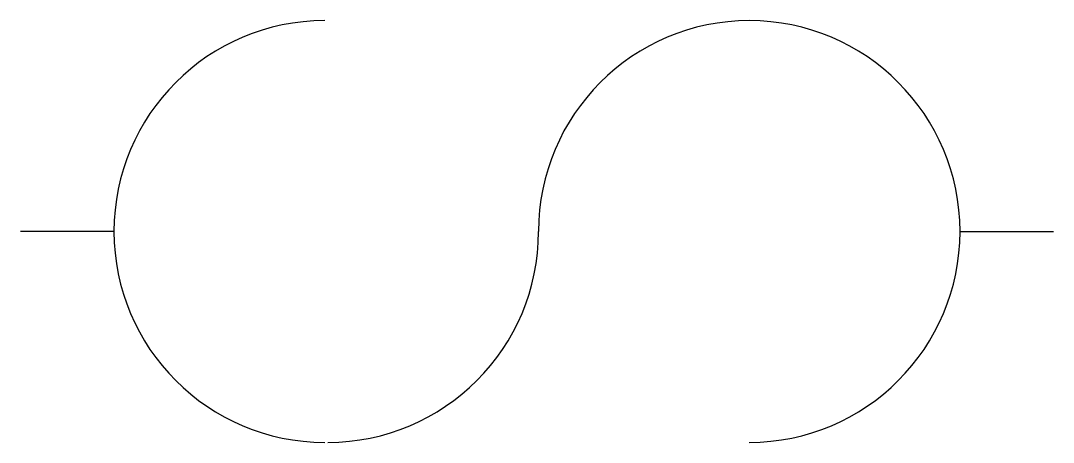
# Model space of a CAD drawing. Header units: inches. Extents: x 198.48 to 202.97, y -211.22 to -209.39.
import ezdxf

# ---------------------------------------------------------------- set-up
doc = ezdxf.new("R2010")
doc.units = ezdxf.units.IN
doc.header["$MEASUREMENT"] = 0
doc.layers.add('E301-Electrical-attic', color=7, linetype='Continuous', lineweight=9, true_color=0xffa912)

msp = doc.modelspace()

# ---------------------------------------------------------------- linework, layer by layer
at = {"layer": 'E301-Electrical-attic', "lineweight": -3}
for p, q in [((198.8847, -210.3031), (198.4791, -210.3031)), ((202.5621, -210.3031), (202.9676, -210.3031))]:
    msp.add_line(p, q, dxfattribs=at)
for centre, start, end in [((199.8007, -210.3031), 90, 270), ((201.6461, -210.3031), 270, 180), ((199.8142, -210.3031), 270, 0)]:
    msp.add_arc(centre, 0.916, start, end, dxfattribs=at)

doc.saveas('drawing.dxf')
